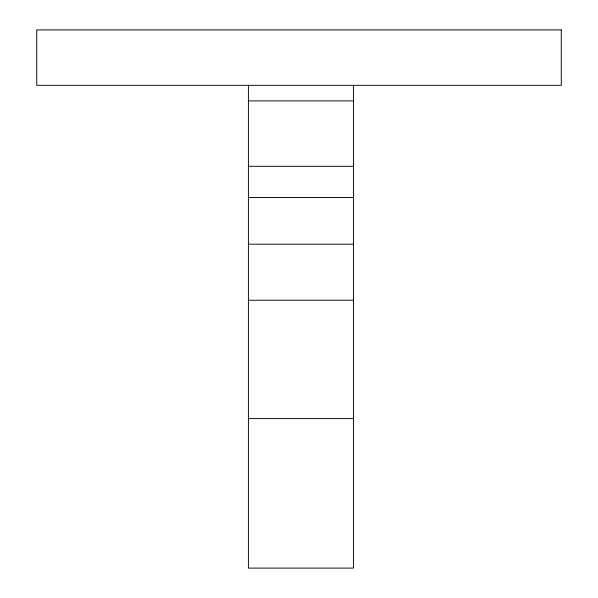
<?xml version="1.0" encoding="UTF-8"?>
<svg xmlns="http://www.w3.org/2000/svg" width="598" height="598" viewBox="0 0 598 598"><rect width="100%" height="100%" fill="white"/><g stroke="black" fill="none" stroke-linecap="round" stroke-linejoin="round"><path stroke-width="0.9" d="M248.417 100.898L353.44 100.898M248.417 166.311L353.44 166.311M248.417 197.452L353.44 197.452M248.417 244.178L353.44 244.178M248.417 300.241L353.44 300.241M248.417 418.593L353.44 418.593M353.44 85.327L353.44 568.1L248.417 568.1L248.417 85.327M561.275 29.9L36.725 29.9L36.725 85.327L561.275 85.327L561.275 29.9"/></g></svg>
